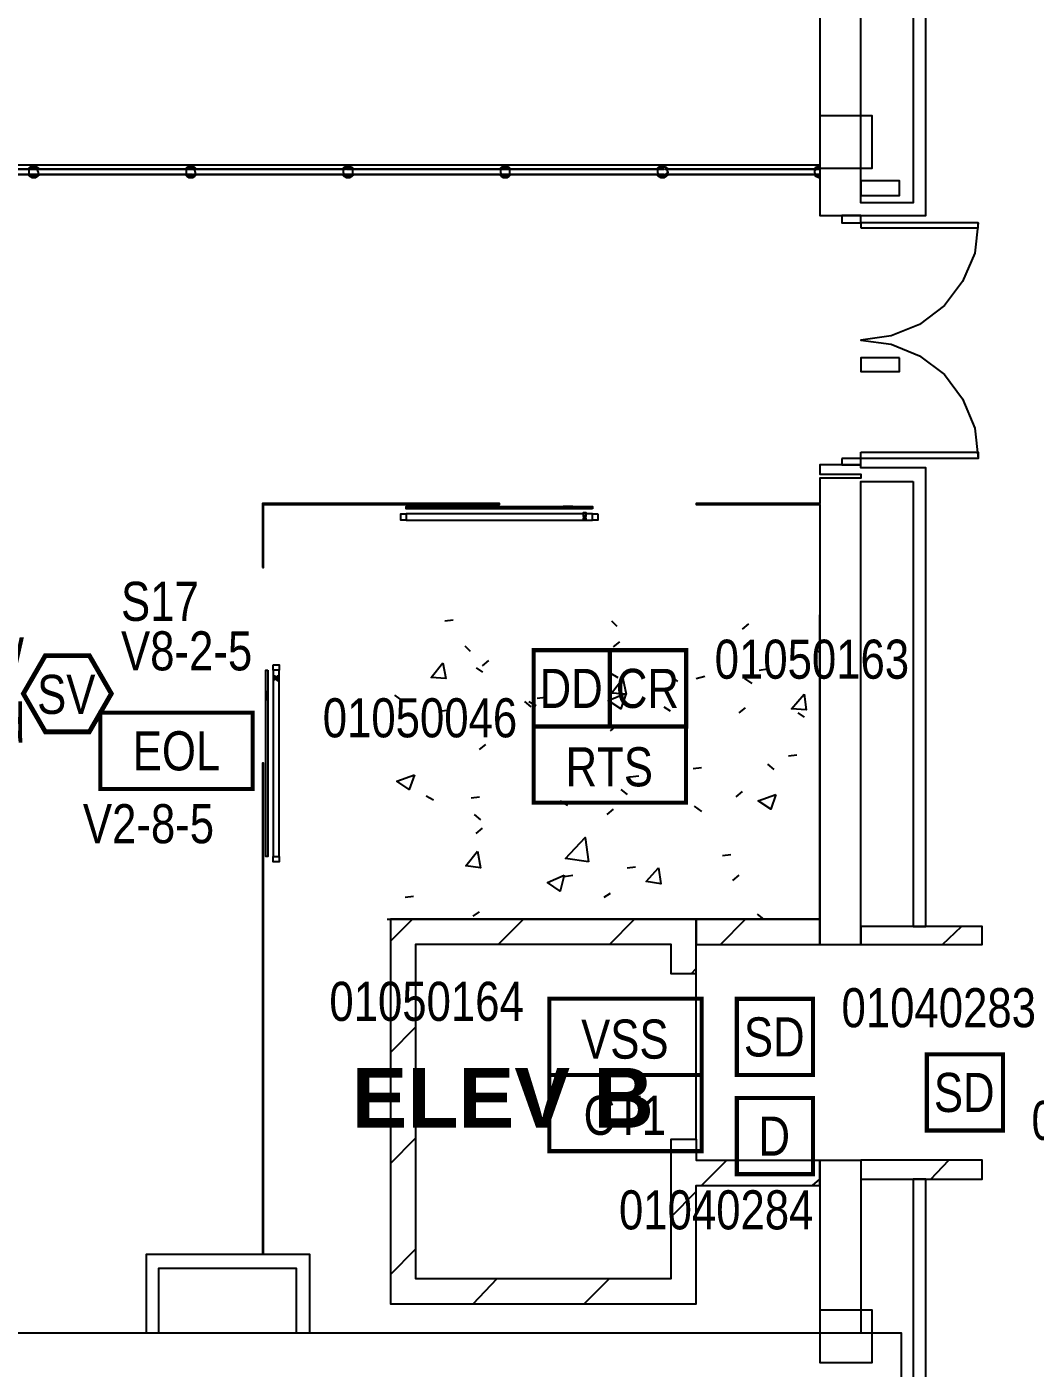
# Model space of a CAD drawing. Header units: inches. Extents: x 9349 to 17082, y 17684 to 25415.
# Drawn here: x 13309.2 to 13618.6, y 20434.5 to 20846.1 of the extents above; entities that cross this region are included whole.
import ezdxf
from ezdxf.enums import TextEntityAlignment as Align

# ---------------------------------------------------------------- set-up
doc = ezdxf.new("R2010")
doc.units = ezdxf.units.IN
doc.header["$LTSCALE"] = 0.25
doc.header["$MEASUREMENT"] = 0
for name, color, linetype in [('BACKGROUND', 8, 'Continuous'), ('DUCT DETECTOR', 1, 'Continuous'), ('EOL', 1, 'Continuous'), ('HEAT DETECTOR', 1, 'Continuous'), ('MONITOR MODULE', 1, 'Continuous'), ('RELAY MODULES', 1, 'Continuous'), ('REMOTE TEST STATION', 1, 'Continuous'), ('SMOKE DETECTOR', 1, 'Continuous'), ('SPEAKER STROBE', 1, 'Continuous'), ('TAMPER SWITCH', 1, 'Continuous')]:
    doc.layers.add(name, color=color, linetype=linetype)
doc.styles.add('Arial', font='arial.ttf', dxfattribs={"width": 0.8})
doc.styles.add('PDF Arial Bold', font='arialbd.ttf')

# ---------------------------------------------------------------- blocks, each defined once
blk = doc.blocks.new('SIGA-HRD')
at = {"layer": 'HEAT DETECTOR', "const_width": 1.3}
blk.add_lwpolyline([(-11.5, -11.68), (-11.5, 11.7), (11.89, 11.7), (11.89, -11.68)], close=True, dxfattribs=at)
at = {"layer": 'HEAT DETECTOR', "style": 'Arial', "width": 0.8}
blk.add_text('D', height=12, dxfattribs=at).set_placement((0, 0), align=Align.MIDDLE)
for tag, p in [('ADDRESS', (20.64, 8.96)), ('ZONE', (20.64, -8.58))]:
    blk.add_attdef(tag, text='', height=12, dxfattribs=at).set_placement(p, align=Align.MIDDLE_LEFT)
blk.add_attdef('SUBSCRIPT', text='', height=12, dxfattribs=at).set_placement((-16.56, -9.02), align=Align.MIDDLE_RIGHT)
blk = doc.blocks.new('SIGA-CR')
at = {"layer": 'RELAY MODULES', "const_width": 1.3}
blk.add_lwpolyline([(-11.5, -11.68), (-11.5, 11.7), (11.89, 11.7), (11.89, -11.68)], close=True, dxfattribs=at)
at = {"layer": 'RELAY MODULES', "style": 'Arial', "width": 0.8}
blk.add_text('CR', height=12, dxfattribs=at).set_placement((0, 0), align=Align.MIDDLE)
for tag, p in [('ADDRESS', (20.64, 8.96)), ('ZONE', (20.64, -8.58))]:
    blk.add_attdef(tag, text='', height=12, dxfattribs=at).set_placement(p, align=Align.MIDDLE_LEFT)
blk.add_attdef('SUBSCRIPT', text='', height=12, dxfattribs=at).set_placement((-16.56, -9.02), align=Align.MIDDLE_RIGHT)
blk = doc.blocks.new('SIGA-SD')
at = {"layer": 'DUCT DETECTOR', "const_width": 1.3}
blk.add_lwpolyline([(-11.5, -11.68), (-11.5, 11.7), (11.89, 11.7), (11.89, -11.68)], close=True, dxfattribs=at)
at = {"layer": 'DUCT DETECTOR', "style": 'Arial', "width": 0.8}
blk.add_text('DD', height=12, dxfattribs=at).set_placement((0, 0), align=Align.MIDDLE)
for tag, p in [('ADDRESS', (20.64, 8.96)), ('ZONE', (20.64, -8.58))]:
    blk.add_attdef(tag, text='', height=12, dxfattribs=at).set_placement(p, align=Align.MIDDLE_LEFT)
blk.add_attdef('SUBSCRIPT', text='', height=12, dxfattribs=at).set_placement((-16.56, -9.02), align=Align.MIDDLE_RIGHT)
blk = doc.blocks.new('SD-TRK')
at = {"layer": 'REMOTE TEST STATION', "const_width": 1.25}
blk.add_lwpolyline([(-23.19, 12.37), (23.58, 12.37), (23.58, -11.01), (-23.19, -11.01)], close=True, dxfattribs=at)
at = {"layer": 'REMOTE TEST STATION', "style": 'Arial', "width": 0.8}
blk.add_text('RTS', height=12, dxfattribs=at).set_placement((0, 0), align=Align.MIDDLE)
blk.add_attdef('DD_NUMBER', text='', height=12, dxfattribs=at).set_placement((29.49, 10.17), align=Align.MIDDLE_LEFT)
blk = doc.blocks.new('SIGA-PD')
at = {"layer": 'SMOKE DETECTOR', "const_width": 1.3}
blk.add_lwpolyline([(-11.5, -11.68), (-11.5, 11.7), (11.89, 11.7), (11.89, -11.68)], close=True, dxfattribs=at)
at = {"layer": 'SMOKE DETECTOR', "style": 'Arial', "width": 0.8}
blk.add_text('SD', height=12, dxfattribs=at).set_placement((0, 0), align=Align.MIDDLE)
for tag, p in [('ADDRESS', (20.64, 8.96)), ('ZONE', (20.64, -8.58))]:
    blk.add_attdef(tag, text='', height=12, dxfattribs=at).set_placement(p, align=Align.MIDDLE_LEFT)
blk.add_attdef('SUBSCRIPT', text='', height=12, dxfattribs=at).set_placement((-16.56, -9.02), align=Align.MIDDLE_RIGHT)
blk = doc.blocks.new('SIGA-CT1')
at = {"layer": 'MONITOR MODULE', "const_width": 1.25}
blk.add_lwpolyline([(-23.19, 12.37), (23.58, 12.37), (23.58, -11.01), (-23.19, -11.01)], close=True, dxfattribs=at)
at = {"layer": 'MONITOR MODULE', "style": 'Arial', "width": 0.8}
blk.add_text('CT1', height=12, dxfattribs=at).set_placement((0, 0), align=Align.MIDDLE)
blk = doc.blocks.new('GC-S7VM')
at = {"layer": 'SPEAKER STROBE', "const_width": 1.46}
blk.add_lwpolyline([(13.83, 0.21), (7.08, 11.9), (-6.42, 11.9), (-13.17, 0.21), (-6.42, -11.49), (7.08, -11.49)], close=True, dxfattribs=at)
at = {"layer": 'SPEAKER STROBE', "style": 'Arial', "width": 0.8}
blk.add_text('SV', height=12, dxfattribs=at).set_placement((0, 0), align=Align.MIDDLE)
for tag, p in [('C', (-12.95, 11.52)), ('CANDELA', (-12.62, -8.82)), ('1/2W', (-12.62, -29.16))]:
    blk.add_attdef(tag, text='', height=12, dxfattribs=at).set_placement(p, align=Align.MIDDLE_RIGHT)
for tag, p in [('Speaker_Circuit', (16.8, 11.52)), ('Visual_Circuit', (16.8, -8.82))]:
    blk.add_attdef(tag, text='', height=12, dxfattribs=at).set_placement(p, align=Align.MIDDLE_LEFT)
blk = doc.blocks.new('TAMPER SWITCH')
at = {"layer": 'TAMPER SWITCH', "const_width": 1.25}
blk.add_lwpolyline([(-23.39, 12.13), (23.38, 12.13), (23.38, -11.26), (-23.39, -11.26)], close=True, dxfattribs=at)
at = {"layer": 'TAMPER SWITCH', "style": 'Arial', "width": 0.8}
blk.add_text('VSS', height=12, dxfattribs=at).set_placement((-0.2, -0.24), align=Align.MIDDLE)
for tag, p in [('ADDRESS', (28.56, 11.34)), ('ZONE', (28.88, -9))]:
    blk.add_attdef(tag, text='', height=12, dxfattribs=at).set_placement(p, align=Align.MIDDLE_LEFT)
blk = doc.blocks.new('EOLR')
at = {"layer": 'EOL', "const_width": 1.25}
blk.add_lwpolyline([(-23.38, 11.69), (23.38, 11.69), (23.38, -11.69), (-23.38, -11.69)], close=True, dxfattribs=at)
at = {"layer": 'EOL', "style": 'Arial', "width": 0.8}
blk.add_text('EOL', height=12, dxfattribs=at).set_placement((0, 0), align=Align.MIDDLE)
for tag, p in [('CIRCUIT#', (28.56, 10.91)), ('EOL_VALUE', (28.88, -9.43))]:
    blk.add_attdef(tag, text='', height=12, dxfattribs=at).set_placement(p, align=Align.MIDDLE_LEFT)

msp = doc.modelspace()

# ---------------------------------------------------------------- linework, layer by layer
at = {"layer": 'BACKGROUND'}
for points in [[(13552.57, 21015.14), (13552.57, 20794.64), (13552.57, 20788.21), (13565.11, 20788.21), (13585.04, 20788.21), (13585.04, 20792.07), (13585.04, 20999.07), (13846.36, 20999.07), (13850.54, 20999.07), (13850.54, 21015.14)], [(13552.57, 20803.64), (12299.97, 20803.64)], [(13309.57, 20802.35), (13310.22, 20803), (13310.86, 20803.32), (13311.82, 20803.32), (13312.47, 20803), (13313.11, 20802.35)], [(13309.89, 20800.75), (13310.54, 20800.1), (13311.5, 20800.1), (13312.47, 20800.42), (13312.79, 20801.07), (13312.79, 20801.39), (13312.47, 20802.35), (13311.82, 20803), (13311.18, 20803), (13310.22, 20802.67), (13309.89, 20802.35)], [(13312.47, 20802.35), (13311.82, 20803), (13311.18, 20803), (13310.22, 20802.67), (13309.89, 20802.03), (13309.89, 20801.39), (13309.89, 20800.75), (13310.54, 20800.1), (13311.5, 20800.1), (13312.47, 20800.42), (13312.47, 20800.75)], [(13311.82, 20802.35), (13311.5, 20802.67), (13310.86, 20802.35), (13311.5, 20802.67), (13311.82, 20802.35), (13311.5, 20802.35), (13310.86, 20802.35), (13311.5, 20802.35), (13310.86, 20802.35), (13311.5, 20802.35), (13311.82, 20802.35), (13311.5, 20802.35), (13310.86, 20802.35), (13311.5, 20802.35), (13311.82, 20802.35), (13311.5, 20802.35), (13310.86, 20802.35), (13311.5, 20802.35), (13311.82, 20802.35), (13311.5, 20802.67), (13310.86, 20802.35), (13311.5, 20802.67), (13310.86, 20802.67)], [(13310.86, 20802.35), (13310.86, 20802.35)], [(13310.86, 20802.35), (13310.86, 20802.35)], [(13310.86, 20802.35), (13311.5, 20802.35), (13311.82, 20802.35), (13311.5, 20802.35)], [(13310.86, 20802.35), (13310.86, 20802.35)], [(13310.86, 20802.35), (13310.86, 20802.35)], [(13310.86, 20802.35), (13310.86, 20802.35)], [(13310.86, 20802.35), (13310.86, 20802.35)], [(13310.86, 20802.35), (13310.86, 20802.35)], [(13310.86, 20802.35), (13310.86, 20802.35)], [(13357.79, 20802.35), (13358.43, 20803), (13359.07, 20803.32), (13360.04, 20803.32), (13360.68, 20803), (13361.32, 20802.35)], [(13358.11, 20800.75), (13358.75, 20800.1), (13359.72, 20800.1), (13360.68, 20800.42), (13361, 20801.07), (13361, 20801.39), (13360.68, 20802.35), (13360.04, 20803), (13359.39, 20803), (13358.43, 20802.67), (13358.11, 20802.35)], [(13360.68, 20802.35), (13360.04, 20803), (13359.39, 20803), (13358.43, 20802.67), (13358.11, 20802.03), (13358.11, 20801.39), (13358.11, 20800.75), (13358.75, 20800.1), (13359.72, 20800.1), (13360.68, 20800.42), (13360.68, 20800.75)], [(13406.97, 20802.35), (13360.04, 20802.35), (13359.72, 20802.35), (13359.39, 20802.35), (13359.72, 20802.35), (13360.04, 20802.35), (13359.72, 20802.35), (13360.04, 20802.35), (13359.72, 20802.35), (13359.39, 20802.35), (13359.07, 20802.35), (13359.39, 20802.35), (13359.72, 20802.35), (13360.04, 20802.35), (13359.72, 20802.35), (13359.39, 20802.35), (13359.07, 20802.35), (13359.39, 20802.35), (13359.72, 20802.35), (13359.07, 20802.35), (13359.72, 20802.67), (13359.07, 20802.67)], [(13359.72, 20802.67), (13359.07, 20802.35)], [(13359.07, 20802.35), (13359.39, 20802.35)], [(13359.07, 20802.35), (13359.39, 20802.35)], [(13359.07, 20802.35), (13359.39, 20802.35)], [(13359.07, 20802.35), (13359.39, 20802.35), (13359.72, 20802.35)], [(13359.39, 20802.35), (13359.72, 20802.35)], [(13360.04, 20802.35), (13359.72, 20802.67)], [(13359.72, 20802.35), (13360.04, 20802.35)], [(13406, 20802.35), (13406.64, 20803), (13407.29, 20803.32), (13408.25, 20803.32), (13408.89, 20803), (13409.54, 20802.35)], [(13409.22, 20802.35), (13408.57, 20803), (13407.61, 20803), (13406.64, 20802.67), (13406.32, 20802.03), (13406.32, 20801.39), (13406.64, 20800.75), (13407.29, 20800.1), (13407.93, 20800.1), (13408.89, 20800.42), (13409.22, 20800.75)], [(13406.64, 20800.75), (13407.29, 20800.1), (13407.93, 20800.1), (13408.89, 20800.42), (13409.22, 20801.07), (13409.22, 20801.39), (13409.22, 20802.35), (13408.57, 20803), (13407.61, 20803), (13406.64, 20802.67), (13406.64, 20802.35)], [(13503.72, 20802.35), (13504.04, 20802.35), (13504.68, 20802.35), (13504.36, 20802.67), (13503.72, 20802.35), (13456.47, 20802.35), (13455.82, 20802.35), (13455.5, 20802.35), (13408.25, 20802.35), (13407.61, 20802.35), (13407.29, 20802.35), (13407.61, 20802.35), (13408.25, 20802.35), (13407.61, 20802.35), (13407.29, 20802.35), (13407.61, 20802.35), (13408.25, 20802.35), (13407.61, 20802.35), (13407.29, 20802.35), (13407.61, 20802.35), (13408.25, 20802.35), (13407.93, 20802.67), (13407.29, 20802.35), (13407.61, 20802.35), (13407.29, 20802.35), (13407.61, 20802.35), (13408.25, 20802.35), (13455.5, 20802.35), (13455.82, 20802.35), (13456.47, 20802.35), (13503.72, 20802.35), (13504.04, 20802.35), (13504.68, 20802.35), (13504.36, 20802.67), (13504.04, 20802.35), (13504.68, 20802.35), (13504.04, 20802.35), (13504.68, 20802.35), (13504.04, 20802.35), (13504.68, 20802.35), (13504.04, 20802.35), (13504.68, 20802.35), (13504.04, 20802.35), (13503.72, 20802.35), (13504.04, 20802.35), (13504.68, 20802.35), (13504.04, 20802.35), (13503.72, 20802.35), (13504.04, 20802.35), (13503.72, 20802.35), (13504.04, 20802.35), (13503.72, 20802.35), (13504.04, 20802.35), (13503.72, 20802.35), (13456.47, 20802.35), (13455.82, 20802.35), (13455.5, 20802.35), (13408.25, 20802.35), (13407.61, 20802.35), (13407.93, 20802.67), (13407.29, 20802.67)], [(13407.29, 20802.35), (13407.61, 20802.35)], [(13407.29, 20802.35), (13407.61, 20802.35)], [(13407.61, 20802.35), (13408.25, 20802.35)], [(13407.61, 20802.35), (13408.25, 20802.35)], [(13408.25, 20802.35), (13408.25, 20802.35)], [(13408.25, 20802.35), (13408.25, 20802.35)], [(13408.25, 20802.35), (13408.25, 20802.35)], [(13408.25, 20802.35), (13408.25, 20802.35)], [(13408.25, 20802.35), (13408.25, 20802.35)], [(13408.25, 20802.35), (13408.25, 20802.35)], [(13408.25, 20802.35), (13408.25, 20802.35)], [(13408.25, 20802.35), (13408.25, 20802.35)], [(13454.22, 20802.35), (13454.86, 20803), (13455.5, 20803.32), (13456.47, 20803.32), (13457.11, 20803), (13457.75, 20802.35)], [(13457.43, 20802.35), (13456.79, 20803), (13455.82, 20803), (13454.86, 20802.67), (13454.54, 20802.03), (13454.54, 20801.39), (13454.86, 20800.75), (13455.5, 20800.1), (13456.14, 20800.1), (13457.11, 20800.42), (13457.43, 20800.75)], [(13454.86, 20800.75), (13455.5, 20800.1), (13456.14, 20800.1), (13457.11, 20800.42), (13457.43, 20801.07), (13457.43, 20801.39), (13457.43, 20802.35), (13456.79, 20803), (13455.82, 20803), (13454.86, 20802.67), (13454.86, 20802.35)], [(13455.5, 20802.67), (13456.14, 20802.67), (13455.5, 20802.35), (13456.14, 20802.67), (13456.47, 20802.35), (13455.82, 20802.35), (13456.47, 20802.35), (13455.82, 20802.35), (13456.47, 20802.35), (13455.82, 20802.35), (13456.47, 20802.35), (13456.14, 20802.67), (13455.5, 20802.35), (13455.82, 20802.35), (13455.5, 20802.35), (13455.82, 20802.35), (13455.5, 20802.35), (13455.82, 20802.35), (13455.5, 20802.35), (13455.82, 20802.35), (13456.47, 20802.35), (13455.82, 20802.35), (13456.14, 20802.67), (13456.47, 20802.35), (13455.82, 20802.35), (13455.5, 20802.35)], [(13456.47, 20802.35), (13456.47, 20802.35)], [(13456.47, 20802.35), (13456.47, 20802.35)], [(13456.47, 20802.35), (13456.47, 20802.35)], [(13456.47, 20802.35), (13456.47, 20802.35)], [(13456.47, 20802.35), (13456.47, 20802.35)], [(13456.47, 20802.35), (13456.47, 20802.35)], [(13456.47, 20802.35), (13456.47, 20802.35)], [(13456.47, 20802.35), (13456.47, 20802.35)], [(13502.43, 20802.35), (13503.07, 20803), (13503.72, 20803.32), (13504.68, 20803.32), (13505.32, 20803), (13505.97, 20802.35)], [(13505.64, 20802.35), (13505, 20803), (13504.04, 20803), (13503.39, 20802.67), (13502.75, 20802.03), (13502.75, 20801.39), (13503.07, 20800.75), (13503.72, 20800.1), (13504.36, 20800.1), (13505.32, 20800.42), (13505.64, 20800.75)], [(13503.07, 20800.75), (13503.72, 20800.1), (13504.36, 20800.1), (13505.32, 20800.42), (13505.64, 20801.07), (13505.97, 20801.39), (13505.64, 20802.35), (13505, 20803), (13504.04, 20803), (13503.39, 20802.67), (13503.07, 20802.35)], [(13504.68, 20802.67), (13503.72, 20802.67)], [(13504.68, 20802.35), (13504.36, 20802.67), (13503.72, 20802.35), (13504.36, 20802.67)], [(13504.68, 20802.35), (13504.68, 20802.35)], [(13504.68, 20802.35), (13504.68, 20802.35)], [(13504.68, 20802.35), (13504.68, 20802.35)], [(13504.68, 20802.35), (13504.68, 20802.35)], [(13504.68, 20802.35), (13504.68, 20802.35)], [(13504.68, 20802.35), (13504.68, 20802.35)], [(13504.68, 20802.35), (13504.68, 20802.35)], [(13504.68, 20802.35), (13504.68, 20802.35)], [(13551.93, 20802.35), (13505, 20802.35)], [(13550.97, 20802.35), (13551.29, 20803), (13552.25, 20803.32), (13552.57, 20803.32)], [(13551.29, 20800.75), (13551.93, 20800.1), (13552.57, 20800.1), (13551.93, 20800.1), (13551.29, 20800.75), (13550.97, 20801.39), (13550.97, 20802.03), (13551.61, 20802.67), (13552.25, 20803), (13552.57, 20803), (13552.25, 20803), (13551.61, 20802.67), (13551.29, 20802.35)], [(13552.25, 20802.35), (13551.93, 20802.35)], [(13552.57, 20802.35), (13551.93, 20802.35)], [(13551.93, 20802.35), (13552.25, 20802.35)], [(13551.93, 20802.35), (13552.25, 20802.35)], [(13551.93, 20802.35), (13552.25, 20802.35)], [(13551.93, 20802.35), (13552.25, 20802.35)], [(13551.93, 20802.35), (13552.25, 20802.35)], [(13551.93, 20802.35), (13552.25, 20802.35)], [(13551.93, 20802.35), (13552.25, 20802.35)], [(13551.93, 20802.35), (13552.25, 20802.35)], [(13552.57, 20802.67), (13552.25, 20802.67)], [(13552.57, 20802.35), (13552.25, 20802.35)], [(13552.57, 20802.35), (13552.25, 20802.35)], [(13552.25, 20802.35), (13552.57, 20802.35)], [(13552.25, 20802.35), (13552.57, 20802.35)], [(13552.25, 20802.35), (13552.57, 20802.35)], [(13552.25, 20802.35), (13552.57, 20802.35)], [(13552.25, 20802.35), (13552.57, 20802.35)], [(13552.25, 20802.35), (13552.57, 20802.35)], [(13552.25, 20802.35), (13552.57, 20802.35)], [(13552.25, 20802.35), (13552.57, 20802.35)], [(13552.25, 20802.35), (13552.57, 20802.35)], [(13552.57, 20802.03), (13552.57, 20802.03)], [(13552.57, 20802.03), (13552.57, 20801.71), (13552.57, 20801.39), (13552.57, 20801.07)], [(13263.61, 20800.75), (13310.86, 20800.75), (13311.5, 20800.75), (13311.82, 20800.75), (13359.07, 20800.75), (13359.72, 20800.75), (13360.04, 20800.75), (13359.72, 20800.42), (13359.39, 20800.42), (13359.07, 20800.75), (13359.39, 20800.42), (13359.72, 20800.42), (13360.04, 20800.75), (13359.72, 20800.42), (13359.39, 20800.42), (13359.07, 20800.75), (13359.39, 20800.42), (13359.72, 20800.42), (13360.04, 20800.75)], [(13313.11, 20800.75), (13312.47, 20800.1), (13311.82, 20799.78), (13310.86, 20799.78), (13310.22, 20800.1), (13309.57, 20800.75)], [(13310.86, 20800.42), (13310.86, 20800.75)], [(13310.86, 20800.42), (13310.86, 20800.75)], [(13310.86, 20800.42), (13310.86, 20800.75)], [(13310.86, 20800.42), (13310.86, 20800.75)], [(13311.5, 20800.42), (13310.86, 20800.42)], [(13311.5, 20800.42), (13310.86, 20800.42)], [(13311.5, 20800.42), (13310.86, 20800.42)], [(13311.5, 20800.42), (13310.86, 20800.42)], [(13311.82, 20800.75), (13311.5, 20800.42)], [(13311.82, 20800.75), (13311.5, 20800.42)], [(13311.82, 20800.75), (13311.5, 20800.42)], [(13311.82, 20800.75), (13311.5, 20800.42)], [(13361.32, 20800.75), (13360.68, 20800.1), (13360.04, 20799.78), (13359.07, 20799.78), (13358.43, 20800.1), (13357.79, 20800.75)], [(13359.39, 20800.42), (13359.07, 20800.75)], [(13359.39, 20800.42), (13359.07, 20800.75)], [(13359.72, 20800.42), (13359.39, 20800.42)], [(13359.72, 20800.42), (13359.39, 20800.42)], [(13360.04, 20800.75), (13359.72, 20800.42)], [(13360.04, 20800.75), (13359.72, 20800.42)], [(13360.36, 20800.75), (13407.29, 20800.75), (13407.61, 20800.42), (13408.25, 20800.42), (13407.61, 20800.42), (13408.25, 20800.42), (13407.61, 20800.42), (13408.25, 20800.42), (13408.25, 20800.75), (13408.25, 20800.42), (13407.61, 20800.42), (13408.25, 20800.42), (13408.25, 20800.75), (13408.25, 20800.42), (13408.25, 20800.75), (13408.25, 20800.42), (13407.61, 20800.42)], [(13409.54, 20800.75), (13408.89, 20800.1), (13408.25, 20799.78), (13407.29, 20799.78), (13406.64, 20800.1), (13406, 20800.75)], [(13407.29, 20800.42), (13407.61, 20800.42), (13408.25, 20800.42), (13407.61, 20800.42), (13408.25, 20800.42), (13408.25, 20800.75), (13408.25, 20800.42), (13407.61, 20800.42), (13407.29, 20800.75), (13407.61, 20800.42), (13407.29, 20800.75), (13407.61, 20800.42), (13408.25, 20800.42), (13407.61, 20800.42), (13407.29, 20800.75), (13407.61, 20800.42), (13407.29, 20800.75), (13407.61, 20800.42), (13407.29, 20800.75)], [(13457.75, 20800.75), (13457.11, 20800.1), (13456.47, 20799.78), (13455.5, 20799.78), (13454.86, 20800.1), (13454.22, 20800.75)], [(13455.82, 20800.42), (13455.5, 20800.75)], [(13455.82, 20800.42), (13455.5, 20800.75)], [(13455.82, 20800.42), (13455.5, 20800.75)], [(13455.82, 20800.42), (13455.5, 20800.75)], [(13455.82, 20800.42), (13455.5, 20800.75)], [(13455.82, 20800.42), (13455.5, 20800.75)], [(13455.82, 20800.42), (13455.5, 20800.75)], [(13455.82, 20800.42), (13455.5, 20800.75)], [(13455.5, 20800.42), (13455.82, 20800.42)], [(13455.82, 20800.42), (13456.47, 20800.42)], [(13456.47, 20800.42), (13455.82, 20800.42)], [(13456.47, 20800.42), (13455.82, 20800.42)], [(13456.47, 20800.42), (13455.82, 20800.42)], [(13456.47, 20800.42), (13455.82, 20800.42)], [(13456.47, 20800.42), (13455.82, 20800.42)], [(13456.47, 20800.42), (13455.82, 20800.42)], [(13456.47, 20800.42), (13455.82, 20800.42)], [(13456.47, 20800.75), (13456.47, 20800.42)], [(13456.47, 20800.75), (13456.47, 20800.42)], [(13456.47, 20800.75), (13456.47, 20800.42)], [(13456.47, 20800.75), (13456.47, 20800.42)], [(13456.47, 20800.75), (13456.47, 20800.42)], [(13456.47, 20800.75), (13456.47, 20800.42)], [(13505.97, 20800.75), (13505.32, 20800.1), (13504.68, 20799.78), (13503.72, 20799.78), (13503.07, 20800.1), (13502.43, 20800.75)], [(13503.72, 20800.42), (13504.04, 20800.42), (13503.72, 20800.75), (13504.04, 20800.42), (13504.68, 20800.42), (13504.04, 20800.42), (13504.68, 20800.42), (13504.04, 20800.42), (13503.72, 20800.75)], [(13504.04, 20800.42), (13503.72, 20800.75)], [(13504.04, 20800.42), (13503.72, 20800.75)], [(13504.04, 20800.42), (13503.72, 20800.75)], [(13504.04, 20800.42), (13503.72, 20800.75)], [(13504.04, 20800.42), (13503.72, 20800.75)], [(13504.04, 20800.42), (13503.72, 20800.75)], [(13504.68, 20800.42), (13504.04, 20800.42)], [(13504.68, 20800.42), (13504.04, 20800.42)], [(13504.68, 20800.42), (13504.04, 20800.42)], [(13504.68, 20800.42), (13504.04, 20800.42)], [(13504.68, 20800.42), (13504.04, 20800.42)], [(13504.68, 20800.42), (13504.04, 20800.42)], [(13504.68, 20800.42), (13504.04, 20800.42)], [(13504.68, 20800.75), (13504.68, 20800.75)], [(13504.68, 20800.75), (13504.68, 20800.75)], [(13504.68, 20800.75), (13504.68, 20800.75)], [(13504.68, 20800.75), (13504.68, 20800.42)], [(13504.68, 20800.75), (13504.68, 20800.42)], [(13504.68, 20800.75), (13504.68, 20800.42)], [(13504.68, 20800.75), (13504.68, 20800.42)], [(13504.68, 20800.75), (13504.68, 20800.42)], [(13504.68, 20800.75), (13504.68, 20800.42)], [(13504.68, 20800.75), (13504.68, 20800.42)], [(13505, 20800.75), (13551.93, 20800.75), (13552.57, 20800.75)], [(13552.57, 20799.78), (13552.25, 20799.78), (13551.29, 20800.1), (13550.97, 20800.75)], [(13552.25, 20800.42), (13551.93, 20800.75)], [(13552.25, 20800.42), (13551.93, 20800.75)], [(13552.25, 20800.42), (13551.93, 20800.75)], [(13552.25, 20800.42), (13551.93, 20800.75)], [(13552.25, 20800.42), (13551.93, 20800.75)], [(13552.25, 20800.42), (13551.93, 20800.75)], [(13551.93, 20800.42), (13552.25, 20800.42)], [(13552.25, 20800.42), (13552.57, 20800.42)], [(13552.25, 20800.42), (13552.57, 20800.42)], [(13552.57, 20800.42), (13552.25, 20800.42)], [(13552.57, 20800.42), (13552.25, 20800.42)], [(13552.57, 20800.42), (13552.25, 20800.42)], [(13552.57, 20800.42), (13552.25, 20800.42)], [(13552.57, 20800.42), (13552.25, 20800.42)], [(13552.57, 20800.42), (13552.25, 20800.42)], [(13552.57, 20800.42), (13552.25, 20800.42)], [(13552.57, 20800.42), (13552.25, 20800.42)], [(13552.57, 20801.39), (13552.57, 20801.39)], [(13552.57, 20801.07), (13552.57, 20801.07)], [(13601.11, 20785.96), (13600.14, 20776.64), (13596.29, 20767.96), (13590.82, 20760.57), (13583.11, 20754.78), (13574.43, 20751.25), (13565.11, 20749.96), (13574.43, 20748.67), (13583.11, 20745.14), (13590.82, 20739.35), (13596.29, 20731.96), (13600.14, 20722.96), (13601.11, 20713.64)], [(13434.29, 20698.85), (13476.72, 20698.85)], [(13480.89, 20695.96), (13480.57, 20695.96), (13480.25, 20695.96), (13479.93, 20695.96), (13480.25, 20695.96), (13480.57, 20695.96), (13480.89, 20695.96), (13480.89, 20696.92), (13480.57, 20696.92), (13480.25, 20696.92), (13479.93, 20696.92)], [(13480.89, 20696.92), (13480.57, 20696.92), (13480.25, 20696.92), (13479.93, 20696.92), (13479.93, 20695.96)], [(13479.93, 20696.92), (13479.93, 20696.92)], [(13479.93, 20696.92), (13479.93, 20696.92)], [(13479.93, 20696.92), (13479.93, 20696.92)], [(13479.93, 20696.92), (13479.93, 20696.92)], [(13479.93, 20696.92), (13479.93, 20696.92)], [(13479.93, 20696.92), (13479.93, 20696.92)], [(13479.93, 20695.96), (13479.93, 20695.96)], [(13479.93, 20695.96), (13479.93, 20695.96)], [(13479.93, 20695.96), (13479.93, 20695.96)], [(13479.93, 20695.96), (13479.93, 20695.96)], [(13479.93, 20695.96), (13479.93, 20695.96)], [(13479.93, 20695.96), (13479.93, 20695.96)], [(13479.93, 20694.67), (13480.25, 20694.67), (13480.57, 20694.67), (13480.89, 20694.67), (13480.89, 20695.32), (13480.57, 20695.32), (13480.25, 20695.32), (13479.93, 20695.32), (13480.25, 20695.32), (13480.57, 20695.32), (13480.89, 20695.32)], [(13479.93, 20695.32), (13479.93, 20694.67), (13480.25, 20694.67), (13480.57, 20694.67), (13480.89, 20694.67)], [(13479.93, 20695.32), (13479.93, 20695.32)], [(13479.93, 20695.32), (13479.93, 20695.32)], [(13479.93, 20695.32), (13479.93, 20695.32)], [(13479.93, 20695.32), (13479.93, 20695.32)], [(13479.93, 20695.32), (13479.93, 20695.32)], [(13479.93, 20695.32), (13479.93, 20695.32)], [(13480.25, 20696.92), (13480.25, 20696.92)], [(13480.25, 20696.92), (13480.25, 20696.92)], [(13480.25, 20695.96), (13480.25, 20695.96)], [(13480.25, 20695.96), (13480.25, 20695.96)], [(13480.25, 20695.32), (13480.25, 20695.32)], [(13480.25, 20695.32), (13480.25, 20695.32)], [(13480.25, 20695.32), (13480.25, 20695.32)], [(13480.25, 20695.32), (13480.25, 20695.32)], [(13480.57, 20696.92), (13480.57, 20696.92)], [(13480.57, 20696.92), (13480.57, 20696.92)], [(13480.57, 20696.92), (13480.57, 20696.92)], [(13480.57, 20696.92), (13480.57, 20696.92)], [(13480.57, 20695.96), (13480.57, 20695.96)], [(13480.57, 20695.96), (13480.57, 20695.96)], [(13480.57, 20695.96), (13480.57, 20695.96)], [(13480.57, 20695.96), (13480.57, 20695.96)], [(13480.57, 20695.32), (13480.57, 20695.32)], [(13480.57, 20695.32), (13480.57, 20695.32)], [(13480.89, 20696.92), (13480.89, 20696.92)], [(13480.89, 20696.92), (13480.89, 20696.92)], [(13480.89, 20696.92), (13480.89, 20696.92)], [(13480.89, 20696.92), (13480.89, 20696.92)], [(13480.89, 20696.92), (13480.89, 20696.92)], [(13480.89, 20696.92), (13480.89, 20696.92)], [(13480.89, 20695.96), (13480.89, 20695.96)], [(13480.89, 20695.96), (13480.89, 20695.96)], [(13480.89, 20695.96), (13480.89, 20695.96)], [(13480.89, 20695.96), (13480.89, 20695.96)], [(13480.89, 20695.96), (13480.89, 20695.96)], [(13480.89, 20695.96), (13480.89, 20695.96)], [(13480.89, 20695.32), (13480.89, 20695.32)], [(13480.89, 20695.32), (13480.89, 20695.32)], [(13480.89, 20695.32), (13480.89, 20695.32)], [(13480.89, 20695.32), (13480.89, 20695.32)], [(13480.89, 20695.32), (13480.89, 20695.32)], [(13480.89, 20695.32), (13480.89, 20695.32)], [(13479.93, 20694.67), (13479.93, 20694.67)], [(13479.93, 20694.67), (13479.93, 20694.67)], [(13479.93, 20694.67), (13479.93, 20694.67)], [(13479.93, 20694.67), (13479.93, 20694.67)], [(13479.93, 20694.67), (13479.93, 20694.67)], [(13479.93, 20694.67), (13479.93, 20694.67)], [(13480.25, 20694.67), (13480.25, 20694.67)], [(13480.25, 20694.67), (13480.25, 20694.67)], [(13480.25, 20694.67), (13480.25, 20694.67)], [(13480.25, 20694.67), (13480.25, 20694.67)], [(13480.57, 20694.67), (13480.57, 20694.67)], [(13480.57, 20694.67), (13480.57, 20694.67)], [(13480.89, 20694.67), (13480.89, 20694.67)], [(13480.89, 20694.67), (13480.89, 20694.67)], [(13480.89, 20694.67), (13480.89, 20694.67)], [(13480.89, 20694.67), (13480.89, 20694.67)], [(13480.89, 20694.67), (13480.89, 20694.67)], [(13480.89, 20694.67), (13480.89, 20694.67)], [(13419.82, 20572.21), (13552.57, 20572.21), (13552.57, 20665.42)], [(13437.5, 20663.82), (13440.07, 20664.14)], [(13488.61, 20663.82), (13490.22, 20662.21)], [(13528.79, 20661.25), (13530.72, 20662.85)], [(13552.25, 20665.42), (13552.57, 20665.42)], [(13552.57, 20664.46), (13552.57, 20664.46)], [(13552.57, 20664.46), (13552.57, 20664.46)], [(13443.61, 20656.1), (13445.22, 20654.5)], [(13489.25, 20655.78), (13491.18, 20657.39)], [(13551.93, 20654.5), (13552.57, 20654.17)], [(13449.07, 20650), (13451, 20651.6)], [(13385.43, 20646.78), (13385.43, 20646.46), (13385.43, 20646.14), (13385.43, 20645.82), (13385.43, 20646.14), (13385.43, 20646.46), (13385.43, 20646.78), (13384.79, 20646.78), (13384.79, 20646.46), (13384.79, 20646.14), (13384.79, 20645.82)], [(13384.79, 20646.78), (13384.79, 20646.46), (13384.79, 20646.14), (13384.79, 20645.82), (13385.43, 20645.82)], [(13384.79, 20646.78), (13384.79, 20646.78)], [(13384.79, 20646.78), (13384.79, 20646.78)], [(13384.79, 20646.46), (13384.79, 20646.46)], [(13384.79, 20646.46), (13384.79, 20646.46)], [(13384.79, 20646.46), (13384.79, 20646.46)], [(13384.79, 20646.46), (13384.79, 20646.46)], [(13384.79, 20646.14), (13384.79, 20646.14)], [(13384.79, 20646.14), (13384.79, 20646.14)], [(13384.79, 20646.14), (13384.79, 20646.14)], [(13384.79, 20646.14), (13384.79, 20646.14)], [(13384.79, 20645.82), (13384.79, 20645.82)], [(13384.79, 20645.82), (13384.79, 20645.82)], [(13384.79, 20645.82), (13384.79, 20645.82)], [(13384.79, 20645.82), (13384.79, 20645.82)], [(13384.79, 20645.82), (13384.79, 20645.82)], [(13384.79, 20645.82), (13384.79, 20645.82)], [(13384.79, 20645.82), (13384.79, 20645.82)], [(13384.79, 20645.82), (13384.79, 20645.82)], [(13385.43, 20646.78), (13385.43, 20646.78)], [(13385.43, 20646.78), (13385.43, 20646.78)], [(13385.43, 20646.46), (13385.43, 20646.46)], [(13385.43, 20646.46), (13385.43, 20646.46)], [(13385.43, 20646.46), (13385.43, 20646.46)], [(13385.43, 20646.46), (13385.43, 20646.46)], [(13385.43, 20646.14), (13385.43, 20646.14)], [(13385.43, 20646.14), (13385.43, 20646.14)], [(13385.43, 20646.14), (13385.43, 20646.14)], [(13385.43, 20646.14), (13385.43, 20646.14)], [(13385.43, 20645.82), (13385.43, 20645.82)], [(13385.43, 20645.82), (13385.43, 20645.82)], [(13385.43, 20645.82), (13385.43, 20645.82)], [(13385.43, 20645.82), (13385.43, 20645.82)], [(13385.43, 20645.82), (13385.43, 20645.82)], [(13385.43, 20645.82), (13385.43, 20645.82)], [(13385.43, 20645.82), (13385.43, 20645.82)], [(13385.43, 20645.82), (13385.43, 20645.82)], [(13386.72, 20645.5), (13386.72, 20645.82), (13386.72, 20646.14), (13386.72, 20646.46), (13386.72, 20646.78), (13386.07, 20646.78), (13386.07, 20646.46), (13386.07, 20646.14), (13386.07, 20645.82), (13386.07, 20645.5), (13386.07, 20645.82), (13386.07, 20646.14), (13386.07, 20646.46), (13386.07, 20646.78)], [(13386.07, 20645.5), (13386.72, 20645.5), (13386.72, 20645.82), (13386.72, 20646.14), (13386.72, 20646.46), (13386.72, 20646.78)], [(13386.07, 20646.78), (13386.07, 20646.78)], [(13386.07, 20646.78), (13386.07, 20646.78)], [(13386.07, 20646.46), (13386.07, 20646.46)], [(13386.07, 20646.46), (13386.07, 20646.46)], [(13386.07, 20646.46), (13386.07, 20646.46)], [(13386.07, 20646.46), (13386.07, 20646.46)], [(13386.07, 20646.14), (13386.07, 20646.14)], [(13386.07, 20646.14), (13386.07, 20646.14)], [(13386.07, 20646.14), (13386.07, 20646.14)], [(13386.07, 20646.14), (13386.07, 20646.14)], [(13386.07, 20645.82), (13386.07, 20645.82)], [(13386.07, 20645.82), (13386.07, 20645.82)], [(13386.07, 20645.82), (13386.07, 20645.82)], [(13386.07, 20645.82), (13386.07, 20645.82)], [(13386.07, 20645.82), (13386.07, 20645.82)], [(13386.07, 20645.82), (13386.07, 20645.82)], [(13386.72, 20646.78), (13386.72, 20646.78)], [(13386.72, 20646.78), (13386.72, 20646.78)], [(13386.72, 20646.46), (13386.72, 20646.46)], [(13386.72, 20646.46), (13386.72, 20646.46)], [(13386.72, 20646.46), (13386.72, 20646.46)], [(13386.72, 20646.46), (13386.72, 20646.46)], [(13386.72, 20646.14), (13386.72, 20646.14)], [(13386.72, 20646.14), (13386.72, 20646.14)], [(13386.72, 20646.14), (13386.72, 20646.14)], [(13386.72, 20646.14), (13386.72, 20646.14)], [(13386.72, 20645.82), (13386.72, 20645.82)], [(13386.72, 20645.82), (13386.72, 20645.82)], [(13386.72, 20645.82), (13386.72, 20645.82)], [(13386.72, 20645.82), (13386.72, 20645.82)], [(13386.72, 20645.82), (13386.72, 20645.82)], [(13386.72, 20645.82), (13386.72, 20645.82)], [(13447.14, 20649.35), (13449.07, 20648.07)], [(13488.29, 20647.75), (13490.54, 20646.46)], [(13506.93, 20646.78), (13508.86, 20645.17)], [(13514.64, 20646.14), (13517.22, 20646.78)], [(13529.43, 20646.14), (13531.68, 20644.53)], [(13533.93, 20648.71), (13536.5, 20649.03)], [(13382.54, 20600.17), (13382.54, 20642.28)], [(13422.07, 20641), (13424.32, 20639.39)], [(13461.93, 20639.07), (13463.86, 20637.46)], [(13463.22, 20639.07), (13465.47, 20637.78)], [(13465.79, 20640.03), (13468.36, 20640.35)], [(13504.68, 20637.46), (13506.61, 20636.17)], [(13436.54, 20636.17), (13439.11, 20636.5)], [(13527.82, 20635.53), (13529.75, 20637.14)], [(13545.82, 20635.53), (13547.75, 20634.25)], [(13488.29, 20630.07), (13490.22, 20631.67)], [(13448.11, 20624.28), (13450.04, 20625.89)], [(13542.93, 20622.35), (13545.5, 20622.67)], [(13396.04, 20445.25), (13396.04, 20469.35), (13391.86, 20469.35), (13381.89, 20469.35), (13381.89, 20620.1), (13381.57, 20620.1), (13381.57, 20469.35), (13349.75, 20469.35), (13345.89, 20469.35), (13345.89, 20445.25)], [(13513.68, 20618.5), (13516.25, 20618.82)], [(13536.5, 20619.78), (13538.43, 20618.17)], [(13494.39, 20615.92), (13496.97, 20616.25)], [(13431.72, 20610.14), (13433.97, 20608.85)], [(13445.54, 20609.5), (13448.11, 20609.82)], [(13472.86, 20608.53), (13475.11, 20607.25)], [(13491.5, 20612.07), (13493.43, 20610.46)], [(13526.86, 20609.82), (13528.79, 20611.42)], [(13446.5, 20604.35), (13448.43, 20602.75)], [(13487.32, 20604.35), (13489.25, 20605.96)], [(13514, 20606.92), (13516.25, 20605.32)], [(13447.14, 20598.57), (13449.07, 20600.17)], [(13522.68, 20591.82), (13525.25, 20592.14)], [(13493.43, 20587.96), (13496, 20588.28)], [(13474.14, 20585.39), (13476.72, 20585.71)], [(13525.89, 20584.1), (13527.82, 20585.71)], [(13486.36, 20578.96), (13488.29, 20580.25)], [(13425.29, 20578.96), (13427.86, 20579.28)], [(13420.79, 20565.46), (13427.54, 20572.21)], [(13514.64, 20555.5), (13514.64, 20564.5), (13514.64, 20572.21), (13428.5, 20572.21), (13420.79, 20572.21), (13420.79, 20454.25), (13428.5, 20454.25), (13506.93, 20454.25), (13514.64, 20454.25), (13514.64, 20490.57), (13552.57, 20490.57), (13552.57, 20498.28), (13565.11, 20498.28), (13565.11, 20445.25)], [(13446.18, 20573.17), (13448.11, 20574.46)], [(13453.89, 20564.5), (13461.61, 20572.21)], [(13487.97, 20564.5), (13495.68, 20572.21)], [(13522.04, 20564.5), (13529.75, 20572.21)], [(13533.29, 20573.82), (13535.22, 20572.21)], [(13552.57, 20572.21), (13552.57, 20564.5)], [(13552.57, 20564.5), (13552.57, 20572.21)], [(13590.18, 20564.5), (13595.97, 20569.96)], [(13514.64, 20504.71), (13514.64, 20555.5), (13506.93, 20555.5), (13506.93, 20564.5), (13428.5, 20564.5), (13428.5, 20461.96), (13506.93, 20461.96), (13506.93, 20504.71), (13514.64, 20504.71), (13514.64, 20498.28), (13552.57, 20498.28), (13552.57, 20490.57), (13552.57, 20445.25)], [(13513.04, 20555.5), (13514.64, 20557.1)], [(13420.79, 20531.39), (13428.5, 20539.1)], [(13420.79, 20497.32), (13428.5, 20505.03)], [(13516.25, 20490.57), (13523.97, 20498.28)], [(13586.64, 20492.5), (13592.11, 20498.28)], [(13550.32, 20490.57), (13552.57, 20492.5)], [(13506.93, 20480.92), (13514.64, 20488.64)], [(13420.79, 20463.25), (13428.5, 20470.96)], [(13349.75, 20445.25), (13349.75, 20465.17), (13391.86, 20465.17), (13391.86, 20445.25)], [(13446.18, 20454.25), (13453.57, 20461.96)], [(13480.25, 20454.25), (13487.97, 20461.96)], [(13514.32, 20454.25), (13514.64, 20454.57)], [(13600.79, 19725.57), (13600.79, 19733.6), (13585.04, 19733.6), (13585.04, 20357.17), (13581.18, 20357.17), (13577.64, 20357.17), (13577.64, 20362.64), (13577.64, 19733.6), (13581.18, 19733.6), (13581.18, 20357.17), (13585.04, 20357.17), (13601.75, 20357.17), (13601.75, 20362.64), (13577.64, 20362.64), (13577.64, 20423.07), (13577.64, 20432.71), (13577.64, 20445.25)]]:
    msp.add_lwpolyline(points, dxfattribs=at)
for points in [[(13581.18, 20880.14), (13581.18, 20792.07), (13565.11, 20792.07), (13565.11, 20794.64), (13565.11, 20880.14)], [(13552.57, 20802.67), (13568.64, 20802.67), (13568.64, 20818.75), (13552.57, 20818.75)], [(13359.07, 20802.35), (13359.72, 20802.67), (13360.04, 20802.35), (13359.72, 20802.67)], [(13360.04, 20802.35), (13406.97, 20802.35)], [(13407.29, 20802.35), (13407.93, 20802.67), (13408.25, 20802.35), (13407.93, 20802.67)], [(13408.25, 20802.35), (13407.61, 20802.35)], [(13505, 20802.35), (13551.93, 20802.35), (13552.25, 20802.35), (13552.57, 20802.35), (13552.25, 20802.35), (13551.93, 20802.35)], [(13551.93, 20802.35), (13552.57, 20802.35)], [(13360.04, 20800.75), (13359.72, 20800.75), (13359.07, 20800.75), (13311.82, 20800.75), (13311.5, 20800.75), (13310.86, 20800.75), (13263.61, 20800.75), (13263.29, 20800.75), (13262.64, 20800.75), (13263.29, 20800.75), (13263.61, 20800.75), (13310.86, 20800.75), (13311.5, 20800.75), (13311.82, 20800.75), (13359.07, 20800.75), (13359.72, 20800.75)], [(13311.82, 20800.42), (13311.18, 20800.42), (13310.86, 20800.75), (13311.18, 20800.42)], [(13310.86, 20800.75), (13310.86, 20800.42), (13311.5, 20800.42), (13311.82, 20800.75), (13311.5, 20800.42), (13310.86, 20800.42)], [(13310.86, 20800.75), (13310.86, 20800.42), (13311.5, 20800.42), (13311.82, 20800.75), (13311.5, 20800.42), (13310.86, 20800.42)], [(13310.86, 20800.42), (13311.5, 20800.42), (13311.18, 20800.42), (13311.82, 20800.42), (13311.18, 20800.42)], [(13360.04, 20800.42), (13359.39, 20800.42), (13359.07, 20800.75), (13359.39, 20800.42)], [(13359.07, 20800.75), (13359.39, 20800.42), (13359.72, 20800.42), (13360.04, 20800.75), (13359.72, 20800.42), (13359.39, 20800.42)], [(13359.07, 20800.42), (13359.72, 20800.42), (13359.39, 20800.42), (13360.04, 20800.42), (13359.39, 20800.42)], [(13407.29, 20800.75), (13360.36, 20800.75)], [(13455.82, 20800.42), (13455.5, 20800.75), (13455.82, 20800.42), (13456.47, 20800.42)], [(13456.47, 20800.42), (13456.47, 20800.75), (13456.47, 20800.42), (13455.82, 20800.42)], [(13456.47, 20800.42), (13455.82, 20800.42)], [(13504.68, 20800.75), (13503.72, 20800.75)], [(13504.68, 20800.42), (13504.04, 20800.42), (13504.68, 20800.42), (13504.04, 20800.42), (13503.72, 20800.75), (13504.68, 20800.75)], [(13552.57, 20800.75), (13551.93, 20800.75), (13505, 20800.75), (13551.93, 20800.75)], [(13552.25, 20800.42), (13551.93, 20800.75), (13552.25, 20800.42), (13552.57, 20800.42)], [(13552.57, 20800.42), (13552.25, 20800.42), (13551.93, 20800.75), (13552.25, 20800.42)], [(13565.11, 20794.32), (13577, 20794.32), (13577, 20798.82), (13565.11, 20798.82)], [(13559.32, 20788.21), (13559.32, 20785.96), (13565.11, 20785.96), (13565.11, 20788.21)], [(13565.11, 20784.35), (13601.11, 20784.35), (13601.11, 20785.96), (13565.11, 20785.96)], [(13577, 20744.5), (13565.11, 20744.5), (13565.11, 20740.32), (13577, 20740.32)], [(13565.11, 20715.57), (13601.11, 20715.57), (13601.11, 20713.64), (13565.11, 20713.64)], [(13585.04, 20569.96), (13581.18, 20569.96), (13585.04, 20569.96), (13585.04, 20710.75), (13581.18, 20710.75), (13565.11, 20710.75), (13565.11, 20711.71), (13552.57, 20711.71), (13552.57, 20708.82), (13565.11, 20708.82), (13565.11, 20707.53), (13552.57, 20707.53), (13552.57, 20699.82), (13514.64, 20699.82), (13514.64, 20699.5), (13552.57, 20699.5), (13552.57, 20572.21), (13514.64, 20572.21), (13514.64, 20564.5), (13552.57, 20564.5), (13565.11, 20564.5), (13602.39, 20564.5), (13602.39, 20569.96)], [(13559.32, 20713.64), (13559.32, 20711.71), (13565.11, 20711.71), (13565.11, 20713.64)], [(13581.18, 20706.57), (13581.18, 20569.96), (13565.11, 20569.96), (13565.11, 20564.5), (13565.11, 20706.57)], [(13381.57, 20680.21), (13381.89, 20680.21), (13381.89, 20699.5), (13454.22, 20699.5), (13454.22, 20699.82), (13381.89, 20699.82), (13381.57, 20699.82)], [(13425.61, 20696.6), (13425.61, 20694.67), (13424, 20694.67), (13424, 20696.6)], [(13482.82, 20698.21), (13425.61, 20698.21), (13425.61, 20698.85), (13482.82, 20698.85)], [(13482.82, 20694.67), (13482.82, 20696.6), (13425.61, 20696.6), (13425.61, 20694.67)], [(13473.82, 20698.85), (13476.72, 20698.85)], [(13484.43, 20696.6), (13484.43, 20694.67), (13482.82, 20694.67), (13482.82, 20696.6)], [(13384.79, 20650.32), (13386.72, 20650.32), (13386.72, 20648.71), (13384.79, 20648.71)], [(13436.86, 20650.96), (13437.82, 20646.14), (13433.32, 20646.46)], [(13383.18, 20648.71), (13383.18, 20591.5), (13382.54, 20591.5), (13382.54, 20648.71)], [(13386.72, 20648.71), (13384.79, 20648.71), (13384.79, 20591.5), (13386.72, 20591.5)], [(13492.14, 20646.14), (13493.11, 20641.32), (13488.61, 20641.64)], [(13382.54, 20639.39), (13382.54, 20642.28)], [(13493.11, 20641.64), (13491.5, 20636.82), (13487.64, 20639.39)], [(13547.75, 20641.32), (13548.39, 20636.5), (13543.89, 20636.82)], [(13428.18, 20616.57), (13426.57, 20612.07), (13422.72, 20614.64)], [(13539.07, 20610.46), (13537.47, 20605.96), (13533.61, 20608.53)], [(13481.54, 20589.89), (13474.47, 20590.85), (13480.57, 20597.28)], [(13447.47, 20593.1), (13448.43, 20587.96), (13443.93, 20588.6)], [(13384.79, 20591.5), (13386.72, 20591.5), (13386.72, 20589.89), (13384.79, 20589.89)], [(13503.07, 20587.96), (13503.72, 20583.14), (13499.22, 20583.78)], [(13474.14, 20585.71), (13472.86, 20580.89), (13469, 20583.46)], [(13565.11, 20492.5), (13581.18, 20492.5), (13585.04, 20492.5), (13581.18, 20492.5), (13581.18, 20428.85), (13577.64, 20428.85), (13577.64, 20423.07), (13602.39, 20423.07), (13602.39, 20428.85), (13585.04, 20428.85), (13581.18, 20428.85), (13585.04, 20428.85), (13585.04, 20492.5), (13602.39, 20492.5), (13602.39, 20498.28), (13565.11, 20498.28)], [(13552.57, 20452.32), (13552.57, 20436.25), (13568.64, 20436.25), (13568.64, 20452.32)]]:
    msp.add_lwpolyline(points, close=True, dxfattribs=at)
at = {"layer": 'BACKGROUND', "ltscale": 0.243333}
for points in [[(13263.61, 20802.35), (13311.82, 20802.35), (13360.04, 20802.35), (13311.82, 20802.35)], [(13503.72, 20800.75), (13455.5, 20800.75), (13407.29, 20800.75), (13455.5, 20800.75)]]:
    msp.add_lwpolyline(points, close=True, dxfattribs=at)
for points in [[(13360.04, 20802.35), (13311.82, 20802.35), (13263.61, 20802.35)], [(13407.29, 20800.75), (13455.5, 20800.75), (13503.72, 20800.75)]]:
    msp.add_lwpolyline(points, dxfattribs=at)
at = {"layer": 'BACKGROUND', "ltscale": 4.306667}
msp.add_lwpolyline([(13577.64, 19733.6), (13577.64, 20445.25), (12515.32, 20445.25)], dxfattribs=at)

# ---------------------------------------------------------------- block references
at = {"layer": 'DUCT DETECTOR'}
msp.add_blockref('SIGA-SD', (13476.26, 20643.07), dxfattribs=at).add_auto_attribs({'SUBSCRIPT': '01050046'})
at = {"layer": 'EOL'}
ref = msp.add_blockref('EOLR', (13355.18, 20623.91), dxfattribs=at)
ref.add_attrib('EOL_VALUE', 'V2-8-5', dxfattribs={"height": 12, "style": 'Arial', "width": 0.8}).set_placement((13326.45, 20601.55), align=Align.MIDDLE_LEFT)
at = {"layer": 'HEAT DETECTOR'}
ref = msp.add_blockref('SIGA-HRD', (13538.57, 20505.69), dxfattribs=at)
ref.add_attrib('SUBSCRIPT', '01040284', dxfattribs={"height": 12, "style": 'Arial', "width": 0.8}).set_placement((13550.59, 20483.06), align=Align.MIDDLE_RIGHT)
at = {"layer": 'MONITOR MODULE'}
msp.add_blockref('SIGA-CT1', (13492.73, 20512.07), dxfattribs=at)
at = {"layer": 'RELAY MODULES'}
msp.add_blockref('SIGA-CR', (13499.65, 20643.07), dxfattribs=at).add_auto_attribs({'ADDRESS': '01050163'})
at = {"layer": 'REMOTE TEST STATION'}
msp.add_blockref('SD-TRK', (13487.95, 20619.01), dxfattribs=at)
at = {"layer": 'SMOKE DETECTOR'}
for p, values in [((13538.57, 20536.13), {'ADDRESS': '01040283'}), ((13596.86, 20519.09), {'ZONE': '01040285'})]:
    msp.add_blockref('SIGA-PD', p, dxfattribs=at).add_auto_attribs(values)
at = {"layer": 'SPEAKER STROBE'}
ref = msp.add_blockref('GC-S7VM', (13321.35, 20641.24), dxfattribs=at)
ref.add_attrib('C', 'C,WG,1W', dxfattribs={"height": 12, "style": 'Arial', "width": 0.8}).set_placement((13308.4, 20652.75), align=Align.MIDDLE_RIGHT)
ref.add_attrib('Speaker_Circuit', 'S17', dxfattribs={"height": 12, "style": 'Arial', "width": 0.8}).set_placement((13338.15, 20669.79), align=Align.MIDDLE_LEFT)
ref.add_attrib('Visual_Circuit', 'V8-2-5', dxfattribs={"height": 12, "style": 'Arial', "width": 0.8}).set_placement((13338.15, 20654.59), align=Align.MIDDLE_LEFT)
ref.add_attrib('CANDELA', '15cd', dxfattribs={"height": 12, "style": 'Arial', "width": 0.8}).set_placement((13308.72, 20632.41), align=Align.MIDDLE_RIGHT)
at = {"layer": 'TAMPER SWITCH'}
ref = msp.add_blockref('TAMPER SWITCH', (13492.93, 20535.7), dxfattribs=at)
ref.add_attrib('ADDRESS', '01050164', dxfattribs={"height": 12, "style": 'Arial', "width": 0.8}).set_placement((13402.07, 20547.04), align=Align.MIDDLE_LEFT)

# ---------------------------------------------------------------- texts
at = {"layer": 'BACKGROUND', "insert": (13408.89, 20508.24), "char_height": 18.379, "attachment_point": 7, "style": 'PDF Arial Bold'}
msp.add_mtext('ELEV B', dxfattribs=at)

doc.saveas('drawing.dxf')
